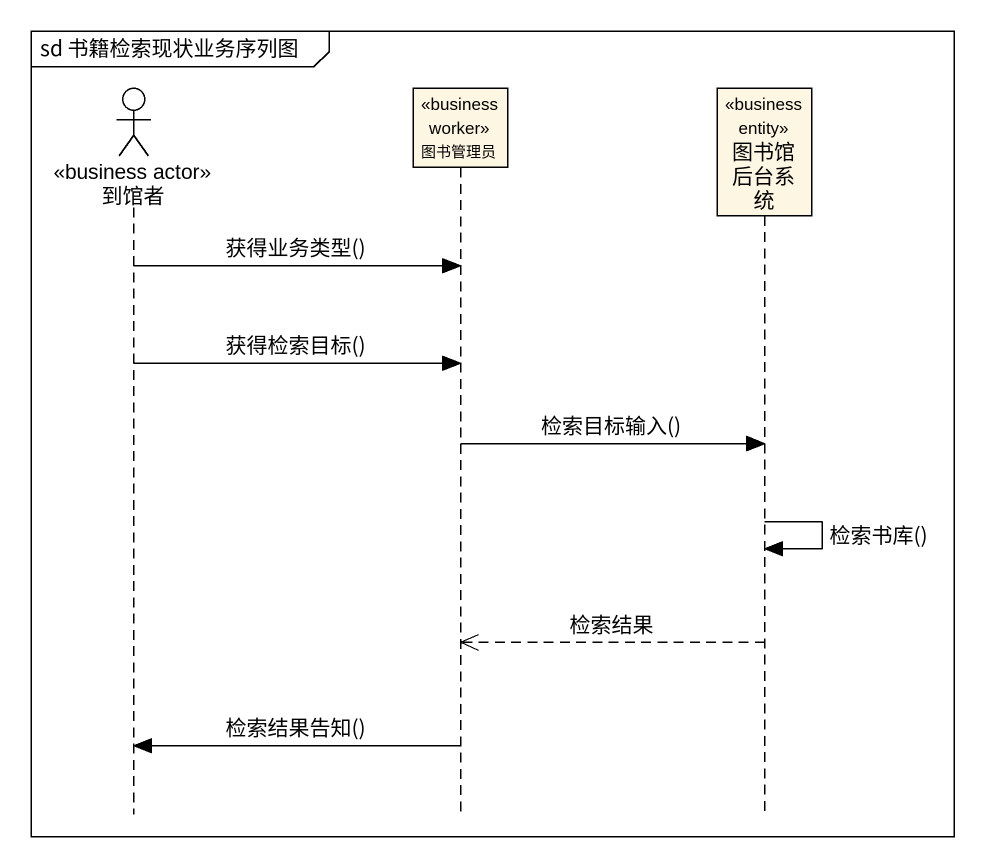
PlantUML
@startuml
mainframe sd 书籍检索现状业务序列图
hide footbox
actor 到馆者 <<business actor>>
participant 图书管理员 <<business worker>>
participant 图书馆后台系统 <<business entity>>

到馆者 -> 图书管理员 : 获得业务类型()
到馆者 -> 图书管理员 : 获得检索目标()
图书管理员 -> 图书馆后台系统 : 检索目标输入()
图书馆后台系统 -> 图书馆后台系统 : 检索书库()
图书馆后台系统 -->> 图书管理员 : 检索结果
图书管理员 -> 到馆者 : 检索结果告知()
@enduml
